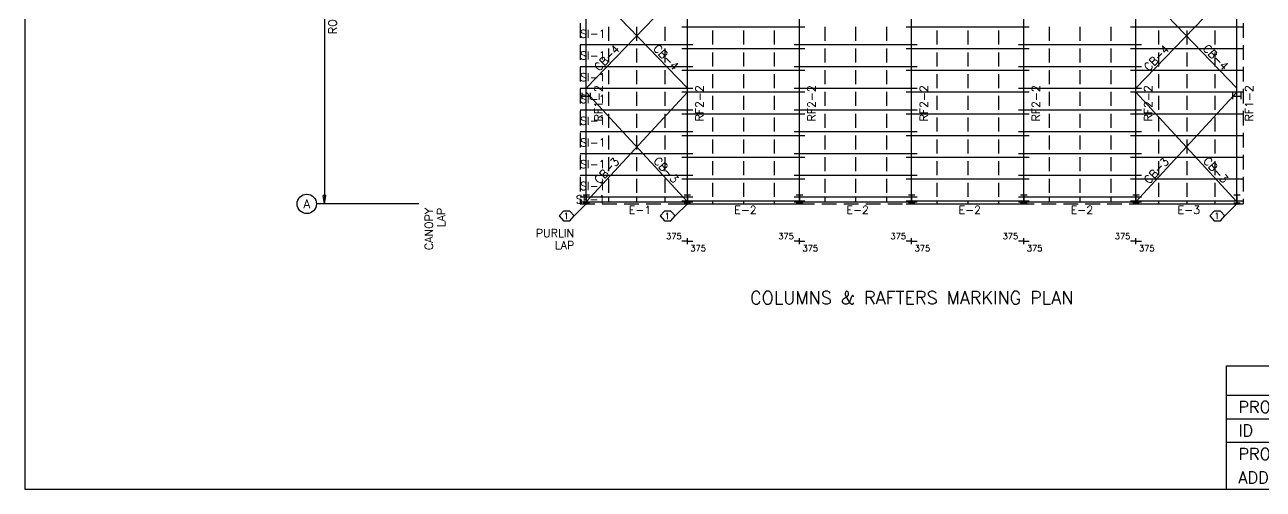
# Model space of a CAD drawing. Extents: x 0 to 133297, y 0 to 94260.
# Drawn here: x 0 to 85021, y 0 to 31872 of the extents above; entities that cross this region are included whole.
import ezdxf
from ezdxf.enums import TextEntityAlignment as Align

# ---------------------------------------------------------------- set-up
doc = ezdxf.new("R2010")
doc.units = 0
doc.linetypes.add('CONTIN', pattern=[0])
doc.linetypes.add('DASHED', pattern=[1507.5, 1007.7, -499.8])
doc.layers.get('0').update_dxf_attribs({"linetype": 'CONTIN'})
for name, color, linetype in [('1', 7, 'CONTIN'), ('10', 10, 'CONTIN'), ('11', 7, 'CONTIN'), ('12', 6, 'CONTIN'), ('13', 1, 'CONTIN'), ('14', 7, 'CONTIN'), ('15', 7, 'CONTIN'), ('2', 6, 'CONTIN'), ('22', 7, 'CONTIN'), ('3', 7, 'CONTIN'), ('4', 7, 'CONTIN'), ('5', 5, 'DASHED')]:
    doc.layers.add(name, color=color, linetype=linetype)
doc.styles.add('SIMPLEX', font='SIMPLEX')

# ---------------------------------------------------------------- blocks, each defined once
blk = doc.blocks.new('HEXAGON')
for p, q in [((7.6, 10.2), (0, 0)), ((0, 0), (7.6, -10.2)), ((17.8, 10.2), (7.6, 10.2)), ((25.4, 0), (17.8, 10.2)), ((17.8, -10.2), (25.4, 0)), ((7.6, -10.2), (17.8, -10.2))]:
    blk.add_line(p, q)
blk = doc.blocks.new('WCOL')
for p, q in [((-10.2, 0), (10.2, 0)), ((0, 0), (0, -25.4)), ((-10.2, -25.4), (10.2, -25.4))]:
    blk.add_line(p, q)
blk = doc.blocks.new('ARROW')
for p, q in [((0, 0), (-576, 96)), ((-576, 96), (-576, -96)), ((0, 0), (-576, -96))]:
    blk.add_line(p, q)
blk = doc.blocks.new('ROFFRM')
at = {"layer": '1'}
for p, q in [((415.659851, 7951.70605), (7350, 15137.3779)), ((415.659851, 15137.3779), (7350, 7951.70605)), ((38150, 7951.70605), (45084.3438, 15137.3779)), ((38150, 15137.3779), (45084.3438, 7951.70605)), ((1934.99988, 12157.8086), (1934.99988, 11197.2988)), ((3865.00122, 12157.8086), (3865.00122, 11197.2988)), ((5794.99951, 12157.8086), (5794.99951, 11197.2988)), ((6974.99951, 12157.8086), (15424.998, 12157.8086)), ((16787.5, 12157.8086), (16787.5, 11197.2988)), ((18900, 12157.8086), (18900, 11197.2988)), ((21012.498, 12157.8086), (21012.498, 11197.2988)), ((22374.998, 12157.8086), (30824.998, 12157.8086)), ((32187.498, 12157.8086), (32187.498, 11197.2988)), ((34300, 12157.8086), (34300, 11197.2988)), ((36412.5, 12157.8086), (36412.5, 11197.2988)), ((37775, 12157.8086), (45500, 12157.8086)), ((9087.49902, 11891.7861), (9087.49902, 10931.2764)), ((11200, 11891.7861), (11200, 10931.2764)), ((13312.5, 11891.7861), (13312.5, 10931.2764)), ((24487.498, 11891.7861), (24487.498, 10931.2764)), ((26599.998, 11891.7861), (26599.998, 10931.2764)), ((28712.5, 11891.7861), (28712.5, 10931.2764)), ((39705, 11891.7861), (39705, 10931.2764)), ((41635, 11891.7861), (41635, 10931.2764)), ((43565, 11891.7861), (43565, 10931.2764)), ((0, 10931.2764), (7725.00049, 10931.2764)), ((1934.99988, 10665.2539), (1934.99988, 9704.74316)), ((3865.00122, 10665.2539), (3865.00122, 9704.74316)), ((5794.99951, 10665.2539), (5794.99951, 9704.74316)), ((6974.99951, 10665.2539), (15424.998, 10665.2539)), ((9087.49902, 10399.2314), (9087.49902, 9438.7207)), ((11200, 10399.2314), (11200, 9438.7207)), ((13312.5, 10399.2314), (13312.5, 9438.7207)), ((14674.998, 10931.2764), (23124.998, 10931.2764)), ((16787.5, 10665.2539), (16787.5, 9704.74316)), ((18900, 10665.2539), (18900, 9704.74316)), ((21012.498, 10665.2539), (21012.498, 9704.74316)), ((22374.998, 10665.2539), (30824.998, 10665.2539)), ((24487.498, 10399.2314), (24487.498, 9438.7207)), ((26599.998, 10399.2314), (26599.998, 9438.7207)), ((28712.5, 10399.2314), (28712.5, 9438.7207)), ((30074.998, 10931.2764), (38525, 10931.2764)), ((32187.498, 10665.2539), (32187.498, 9704.74316)), ((34300, 10665.2539), (34300, 9704.74316)), ((36412.5, 10665.2539), (36412.5, 9704.74316)), ((37775, 10665.2539), (45500, 10665.2539)), ((39705, 10399.2314), (39705, 9438.7207)), ((41635, 10399.2314), (41635, 9438.7207)), ((43565, 10399.2314), (43565, 9438.7207)), ((0, 9438.7207), (7725.00049, 9438.7207)), ((14674.998, 9438.7207), (23124.998, 9438.7207)), ((30074.998, 9438.7207), (38525, 9438.7207)), ((1934.99988, 9172.69824), (1934.99988, 8212.18652)), ((3865.00122, 9172.69824), (3865.00122, 8212.18652)), ((5794.99951, 9172.69824), (5794.99951, 8212.18652)), ((6974.99951, 9172.69824), (15424.998, 9172.69824)), ((9087.49902, 8906.67578), (9087.49902, 7946.16406)), ((11200, 8906.67578), (11200, 7946.16406)), ((13312.5, 8906.67578), (13312.5, 7946.16406)), ((16787.5, 9172.69824), (16787.5, 8212.18652)), ((18900, 9172.69824), (18900, 8212.18652)), ((21012.498, 9172.69824), (21012.498, 8212.18652)), ((22374.998, 9172.69824), (30824.998, 9172.69824)), ((24487.498, 8906.67578), (24487.498, 7946.16406)), ((26599.998, 8906.67578), (26599.998, 7946.16406)), ((28712.5, 8906.67578), (28712.5, 7946.16406)), ((32187.498, 9172.69824), (32187.498, 8212.18652)), ((34300, 9172.69824), (34300, 8212.18652)), ((36412.5, 9172.69824), (36412.5, 8212.18652)), ((37775, 9172.69824), (45500, 9172.69824)), ((39705, 8906.67578), (39705, 7946.16406)), ((41635, 8906.67578), (41635, 7946.16406)), ((43565, 8906.67578), (43565, 7946.16406)), ((0, 7946.16406), (7725.00049, 7946.16406)), ((415.659851, 138.553284), (7350, 7674.59912)), ((415.659851, 7674.59912), (7350, 138.553284)), ((1934.99988, 7680.14063), (1934.99988, 6719.63086)), ((3865.00122, 7680.14063), (3865.00122, 6719.63086)), ((5794.99951, 7680.14063), (5794.99951, 6719.63086)), ((6974.99951, 7680.14063), (15424.998, 7680.14063)), ((14674.998, 7946.16406), (23124.998, 7946.16406)), ((16787.5, 7680.14063), (16787.5, 6719.63086)), ((18900, 7680.14063), (18900, 6719.63086)), ((21012.498, 7680.14063), (21012.498, 6719.63086)), ((22374.998, 7680.14063), (30824.998, 7680.14063)), ((30074.998, 7946.16406), (38525, 7946.16406)), ((32187.498, 7680.14063), (32187.498, 6719.63086)), ((34300, 7680.14063), (34300, 6719.63086)), ((36412.5, 7680.14063), (36412.5, 6719.63086)), ((37775, 7680.14063), (45500, 7680.14063)), ((38150, 138.553284), (45084.3438, 7674.59912)), ((38150, 7674.59912), (45084.3438, 138.553284)), ((9087.49902, 7414.11816), (9087.49902, 6453.60791)), ((11200, 7414.11816), (11200, 6453.60791)), ((13312.5, 7414.11816), (13312.5, 6453.60791)), ((24487.498, 7414.11816), (24487.498, 6453.60791)), ((26599.998, 7414.11816), (26599.998, 6453.60791)), ((28712.5, 7414.11816), (28712.5, 6453.60791)), ((39705, 7414.11816), (39705, 6453.60791)), ((41635, 7414.11816), (41635, 6453.60791)), ((43565, 7414.11816), (43565, 6453.60791)), ((0, 6453.6084), (7725.00049, 6453.6084)), ((1934.99988, 6187.58594), (1934.99988, 5227.0752)), ((3865.00122, 6187.58594), (3865.00122, 5227.0752)), ((5794.99951, 6187.58594), (5794.99951, 5227.0752)), ((6974.99951, 6187.58594), (15424.998, 6187.58594)), ((14674.998, 6453.6084), (23124.998, 6453.6084)), ((16787.5, 6187.58594), (16787.5, 5227.0752)), ((18900, 6187.58594), (18900, 5227.0752)), ((21012.498, 6187.58594), (21012.498, 5227.0752)), ((22374.998, 6187.58594), (30824.998, 6187.58594)), ((30074.998, 6453.6084), (38525, 6453.6084)), ((32187.498, 6187.58594), (32187.498, 5227.0752)), ((34300, 6187.58594), (34300, 5227.0752)), ((36412.5, 6187.58594), (36412.5, 5227.0752)), ((37775, 6187.58594), (45500, 6187.58594)), ((9087.49902, 5921.56348), (9087.49902, 4961.05273)), ((11200, 5921.56348), (11200, 4961.05273)), ((13312.5, 5921.56348), (13312.5, 4961.05273)), ((24487.498, 5921.56348), (24487.498, 4961.05273)), ((26599.998, 5921.56348), (26599.998, 4961.05273)), ((28712.5, 5921.56348), (28712.5, 4961.05273)), ((39705, 5921.56348), (39705, 4961.05273)), ((41635, 5921.56348), (41635, 4961.05273)), ((43565, 5921.56348), (43565, 4961.05273)), ((0, 4961.05273), (7725.00049, 4961.05273)), ((1934.99988, 4695.03076), (1934.99988, 3734.5166)), ((3865.00122, 4695.03076), (3865.00122, 3734.5166)), ((5794.99951, 4695.03076), (5794.99951, 3734.5166)), ((6974.99951, 4695.03027), (15424.998, 4695.03027)), ((9087.49902, 4429.0083), (9087.49902, 3468.49438)), ((11200, 4429.0083), (11200, 3468.49438)), ((13312.5, 4429.0083), (13312.5, 3468.49438)), ((14674.998, 4961.05273), (23124.998, 4961.05273)), ((16787.5, 4695.03076), (16787.5, 3734.5166)), ((18900, 4695.03076), (18900, 3734.5166)), ((21012.498, 4695.03076), (21012.498, 3734.5166)), ((22374.998, 4695.03027), (30824.998, 4695.03027)), ((24487.498, 4429.0083), (24487.498, 3468.49438)), ((26599.998, 4429.0083), (26599.998, 3468.49438)), ((28712.5, 4429.0083), (28712.5, 3468.49438)), ((30074.998, 4961.05273), (38525, 4961.05273)), ((32187.498, 4695.03076), (32187.498, 3734.5166)), ((34300, 4695.03076), (34300, 3734.5166)), ((36412.5, 4695.03076), (36412.5, 3734.5166)), ((37775, 4695.03027), (45500, 4695.03027)), ((39705, 4429.0083), (39705, 3468.49438)), ((41635, 4429.0083), (41635, 3468.49438)), ((43565, 4429.0083), (43565, 3468.49438)), ((0, 3468.49438), (7725.00049, 3468.49438)), ((14674.998, 3468.49438), (23124.998, 3468.49438)), ((30074.998, 3468.49438), (38525, 3468.49438)), ((1934.99988, 3202.47241), (1934.99988, 2241.96265)), ((3865.00122, 3202.47241), (3865.00122, 2241.96265)), ((5794.99951, 3202.47241), (5794.99951, 2241.96265)), ((6974.99951, 3202.47241), (15424.998, 3202.47241)), ((9087.49902, 2936.44971), (9087.49902, 1975.94043)), ((11200, 2936.44971), (11200, 1975.94043)), ((13312.5, 2936.44971), (13312.5, 1975.94043)), ((16787.5, 3202.47241), (16787.5, 2241.96265)), ((18900, 3202.47241), (18900, 2241.96265)), ((21012.498, 3202.47241), (21012.498, 2241.96265)), ((22374.998, 3202.47241), (30824.998, 3202.47241)), ((24487.498, 2936.44971), (24487.498, 1975.94043)), ((26599.998, 2936.44971), (26599.998, 1975.94043)), ((28712.5, 2936.44971), (28712.5, 1975.94043)), ((32187.498, 3202.47241), (32187.498, 2241.96265)), ((34300, 3202.47241), (34300, 2241.96265)), ((36412.5, 3202.47241), (36412.5, 2241.96265)), ((37775, 3202.47241), (45500, 3202.47241)), ((39705, 2936.44971), (39705, 1975.94043)), ((41635, 2936.44971), (41635, 1975.94043)), ((43565, 2936.44971), (43565, 1975.94043)), ((0, 1975.94043), (7725.00049, 1975.94043)), ((1934.99988, 1709.91809), (1934.99988, 749.405823)), ((3865.00122, 1709.91809), (3865.00122, 749.405823)), ((5794.99951, 1709.91809), (5794.99951, 749.405823)), ((6974.99951, 1709.91846), (15424.998, 1709.91846)), ((14674.998, 1975.94043), (23124.998, 1975.94043)), ((16787.5, 1709.91809), (16787.5, 749.405823)), ((18900, 1709.91809), (18900, 749.405823)), ((21012.498, 1709.91809), (21012.498, 749.405823)), ((22374.998, 1709.91846), (30824.998, 1709.91846)), ((30074.998, 1975.94043), (38525, 1975.94043)), ((32187.498, 1709.91809), (32187.498, 749.405823)), ((34300, 1709.91809), (34300, 749.405823)), ((36412.5, 1709.91809), (36412.5, 749.405823)), ((37775, 1709.91846), (45500, 1709.91846)), ((9087.49902, 1443.896), (9087.49902, 483.383575)), ((11200, 1443.896), (11200, 483.383575)), ((13312.5, 1443.896), (13312.5, 483.383575)), ((24487.498, 1443.896), (24487.498, 483.383575)), ((26599.998, 1443.896), (26599.998, 483.383575)), ((28712.5, 1443.896), (28712.5, 483.383575)), ((39705, 1443.896), (39705, 483.383575)), ((41635, 1443.896), (41635, 483.383575)), ((43565, 1443.896), (43565, 483.383575)), ((0, 483.383575), (7725.00049, 483.383575)), ((0, 138.553284), (7725.00049, 138.553284)), ((1934.99988, 483.383575), (1934.99988, 138.553284)), ((3865.00122, 483.383575), (3865.00122, 138.553284)), ((5794.99951, 483.383575), (5794.99951, 138.553284)), ((6974.99951, 217.361267), (15424.998, 217.361267)), ((6974.99951, 0), (15424.998, 0)), ((9087.49902, 217.361267), (9087.49902, 0)), ((11200, 217.361267), (11200, 0)), ((13312.5, 217.361267), (13312.5, 0)), ((14674.998, 483.383575), (23124.998, 483.383575)), ((14674.998, 138.553284), (23124.998, 138.553284)), ((16787.5, 483.383575), (16787.5, 138.553284)), ((18900, 483.383575), (18900, 138.553284)), ((21012.498, 483.383575), (21012.498, 138.553284)), ((22374.998, 217.361267), (30824.998, 217.361267)), ((22374.998, 0), (30824.998, 0)), ((24487.498, 217.361267), (24487.498, 0)), ((26599.998, 217.361267), (26599.998, 0)), ((28712.5, 217.361267), (28712.5, 0)), ((30074.998, 483.383575), (38525, 483.383575)), ((30074.998, 138.553284), (38525, 138.553284)), ((32187.498, 483.383575), (32187.498, 138.553284)), ((34300, 483.383575), (34300, 138.553284)), ((36412.5, 483.383575), (36412.5, 138.553284)), ((37775, 217.361267), (45500, 217.361267)), ((37775, 0), (45500, 0)), ((39705, 217.361267), (39705, 0)), ((41635, 217.361267), (41635, 0)), ((43565, 217.361267), (43565, 0))]:
    blk.add_line(p, q, dxfattribs=at)
at = {"layer": '12'}
blk.add_line((-11081.281, 0), (-18108.701, 0), dxfattribs=at)
at = {"layer": '13'}
blk.add_circle((-18773.758, 0), 665.055786, dxfattribs=at)
at = {"layer": '2'}
for p, q in [((-17554.49, 61000.0078), (-17554.49, 0)), ((415.659851, 0), (-415.65985, -831.3197)), ((7350, 0), (6518.68018, -831.3197)), ((45084.3438, 0), (44253.0234, -831.3197)), ((7350, -2771.0657), (7350, -2355.4058)), ((7350, -2771.0657), (7350, -2355.4058)), ((15049.998, -2771.0657), (15049.998, -2355.4058)), ((15049.998, -2771.0657), (15049.998, -2355.4058)), ((22749.998, -2771.0657), (22749.998, -2355.4058)), ((22749.998, -2771.0657), (22749.998, -2355.4058)), ((30449.9961, -2771.0657), (30449.9961, -2355.4058)), ((30449.9961, -2771.0657), (30449.9961, -2355.4058)), ((38150, -2771.0657), (38150, -2355.4058)), ((38150, -2771.0657), (38150, -2355.4058)), ((7350, -2563.2358), (6974.99951, -2563.2358)), ((7350, -2563.2358), (7725.00049, -2563.2358)), ((15049.998, -2563.2358), (14674.998, -2563.2358)), ((15049.998, -2563.2358), (15424.998, -2563.2358)), ((22749.998, -2563.2358), (22374.998, -2563.2358)), ((22749.998, -2563.2358), (23124.998, -2563.2358)), ((30449.9961, -2563.2358), (30074.998, -2563.2358)), ((30449.9961, -2563.2358), (30824.998, -2563.2358)), ((38150, -2563.2358), (37775, -2563.2358)), ((38150, -2563.2358), (38525, -2563.2358))]:
    blk.add_line(p, q, dxfattribs=at)
for centre in [(415.659851, 0), (7350, 0), (45084.3438, 0)]:
    blk.add_circle(centre, 41.565987, dxfattribs=at)
at = {"layer": '4'}
for p, q in [((415.659851, 0), (415.659851, 61000.0078)), ((7350, 0), (7350, 61000.0078)), ((15049.998, 0), (15049.998, 61000.0078)), ((22749.998, 0), (22749.998, 61000.0078)), ((30449.9961, 0), (30449.9961, 61000.0078)), ((38150, 0), (38150, 61000.0078)), ((45084.3438, 0), (45084.3438, 61000.0078))]:
    blk.add_line(p, q, dxfattribs=at)
at = {"layer": '5'}
for p, q in [((0, 30500.0039), (0, 0)), ((45500, 30500.0039), (45500, 0)), ((0, 0), (45500, 0))]:
    blk.add_line(p, q, dxfattribs=at)
at = {"layer": '10', "xscale": 21.8194142, "yscale": 21.8194142, "zscale": 21.8194142, "rotation": 90}
for p in [(138.553284, 7400.00146), (44807.2383, 7400)]:
    blk.add_blockref('WCOL', p, dxfattribs=at)
at = {"layer": '10', "xscale": 21.8194142, "yscale": 21.8194142, "zscale": 21.8194142}
for p in [(415.659851, 623.489746), (7350, 623.489746), (15049.998, 623.489746), (22749.998, 623.489746), (30449.9961, 623.489746), (38150, 623.489746), (45084.3438, 623.489746)]:
    blk.add_blockref('WCOL', p, dxfattribs=at)
at = {"layer": '2', "rotation": 270}
blk.add_blockref('ARROW', (-17554.49, 0), dxfattribs=at)
at = {"layer": '2', "xscale": -40.911404, "yscale": -32.729122, "zscale": -32.729122}
for p in [(-415.65985, -831.3197), (6518.68018, -831.3197), (44253.0234, -831.3197)]:
    blk.add_blockref('HEXAGON', p, dxfattribs=at)
at = {"layer": '11', "style": 'SIMPLEX'}
for p in [(5895.19043, -2424.6824), (13595.1904, -2424.6824), (21295.1895, -2424.6824), (28995.1875, -2424.6824), (36695.1875, -2424.6824), (7557.82959, -3256.0024), (15257.8291, -3256.0024), (22957.8281, -3256.0024), (30657.8281, -3256.0024), (38357.8281, -3256.0024)]:
    blk.add_text('375', height=415.659851, dxfattribs=at).set_placement(p)
at = {"layer": '13', "style": 'SIMPLEX'}
blk.add_text('A', height=598.550171, dxfattribs=at).set_placement((-18773.758, 0), align=Align.MIDDLE_CENTER)
at = {"layer": '15', "style": 'SIMPLEX'}
blk.add_text('ROOF SURFACE 3', height=554.213135, rotation=90, dxfattribs=at).set_placement((-16723.172, 11647.6162))
blk.add_text('COLUMNS & RAFTERS MARKING PLAN', height=886.741028, dxfattribs=at).set_placement((22750, -6886.0986), align=Align.CENTER)
at = {"layer": '2', "style": 'SIMPLEX'}
for s, p in [('CANOPY', (-10111.407, -277.10657)), (' LAP', (-9280.0879, -277.10657))]:
    blk.add_text(s, height=554.213135, rotation=90, dxfattribs=at).set_placement(p, align=Align.RIGHT)
for p in [(-1143.0645, -1039.1497), (5791.27539, -1039.1497), (43525.6172, -1039.1497)]:
    blk.add_text('1', height=415.659851, dxfattribs=at).set_placement(p)
for s, p in [('PURLIN', (-415.65985, -2286.1289)), ('LAP', (-415.65985, -3117.4487))]:
    blk.add_text(s, height=554.213135, dxfattribs=at).set_placement(p, align=Align.RIGHT)
at = {"layer": '3', "style": 'SIMPLEX'}
for s, p in [('SI-1', (-21.372532, 11400.4473)), ('SI-1', (-21.372532, 9907.8916)), ('SI-1', (-21.372532, 8415.33594)), ('SI-1', (-21.372532, 6922.7793)), ('SI-1', (-21.372532, 5430.22412)), ('SI-1', (-21.372532, 3937.66699)), ('SI-1', (-21.372532, 2445.11108)), ('SI-1', (-21.372532, 952.555298)), ('SE-1', (-298.47906, 33.861851)), (' E-1', (2948.04858, -692.7663)), (' E-2', (10188.5605, -692.7663)), (' E-2', (17888.5605, -692.7663)), (' E-2', (25588.5586, -692.7663)), (' E-2', (33288.5586, -692.7663)), (' E-3', (40626.0586, -692.7663))]:
    blk.add_text(s, height=554.213135, dxfattribs=at).set_placement(p)
for s, rotation, p in [('CB-4', 46.02, (1299.08459, 9066.67578)), ('CB-4', -46.02, (4965.65479, 10621.9961)), ('CB-4', 46.02, (39033.4258, 9066.67578)), ('CB-4', -46.02, (42699.9961, 10621.9961)), (' RF1-2', 90, (1524.08606, 5271.41211)), (' RF2-2', 90, (8458.42578, 5271.41211)), (' RF2-2', 90, (16158.4258, 5271.41211)), (' RF2-2', 90, (23858.4258, 5271.41211)), (' RF2-2', 90, (31558.4219, 5271.41211)), (' RF2-2', 90, (39258.4258, 5271.41211)), (' RF1-2', 90, (46192.7656, 5271.41211)), ('CB-3', 47.381, (1315.51428, 1321.11157)), ('CB-3', -47.381, (4986.59961, 2911.65161)), ('CB-3', 47.381, (39049.8555, 1321.11157)), ('CB-3', -47.381, (42720.9375, 2911.65161))]:
    blk.add_text(s, height=554.213135, rotation=rotation, dxfattribs=at).set_placement(p)

msp = doc.modelspace()

# ---------------------------------------------------------------- linework, layer by layer
for p, q in [((82510.7109, 0), (82510.7109, 8464.3457)), ((82510.7109, 8464.3457), (133296.781, 8464.3457)), ((82510.7109, 6449.02539), (133296.781, 6449.02539)), ((82510.7109, 4836.76904), (133296.781, 4836.76904)), ((82510.7109, 3224.5127), (133296.781, 3224.5127)), ((82510.7109, 0), (133296.781, 0))]:
    msp.add_line(p, q)
at = {"layer": '22'}
for p, q in [((0, 94259.8672), (0, 0)), ((0, 0), (133296.781, 0))]:
    msp.add_line(p, q, dxfattribs=at)

# ---------------------------------------------------------------- block references
msp.add_blockref('ROFFRM', (38135.9531, 19581.0273))

# ---------------------------------------------------------------- texts
at = {"layer": '14', "style": 'SIMPLEX'}
for s, p in [('PROJECT', (83316.8359, 5239.83301)), ('ID', (83316.8359, 3627.57666)), ('PROJECT', (83316.8359, 2015.32031)), ('ADDRESS', (83316.8359, 403.06409))]:
    msp.add_text(s, height=806.128174, dxfattribs=at).set_placement(p)

doc.saveas('drawing.dxf')
